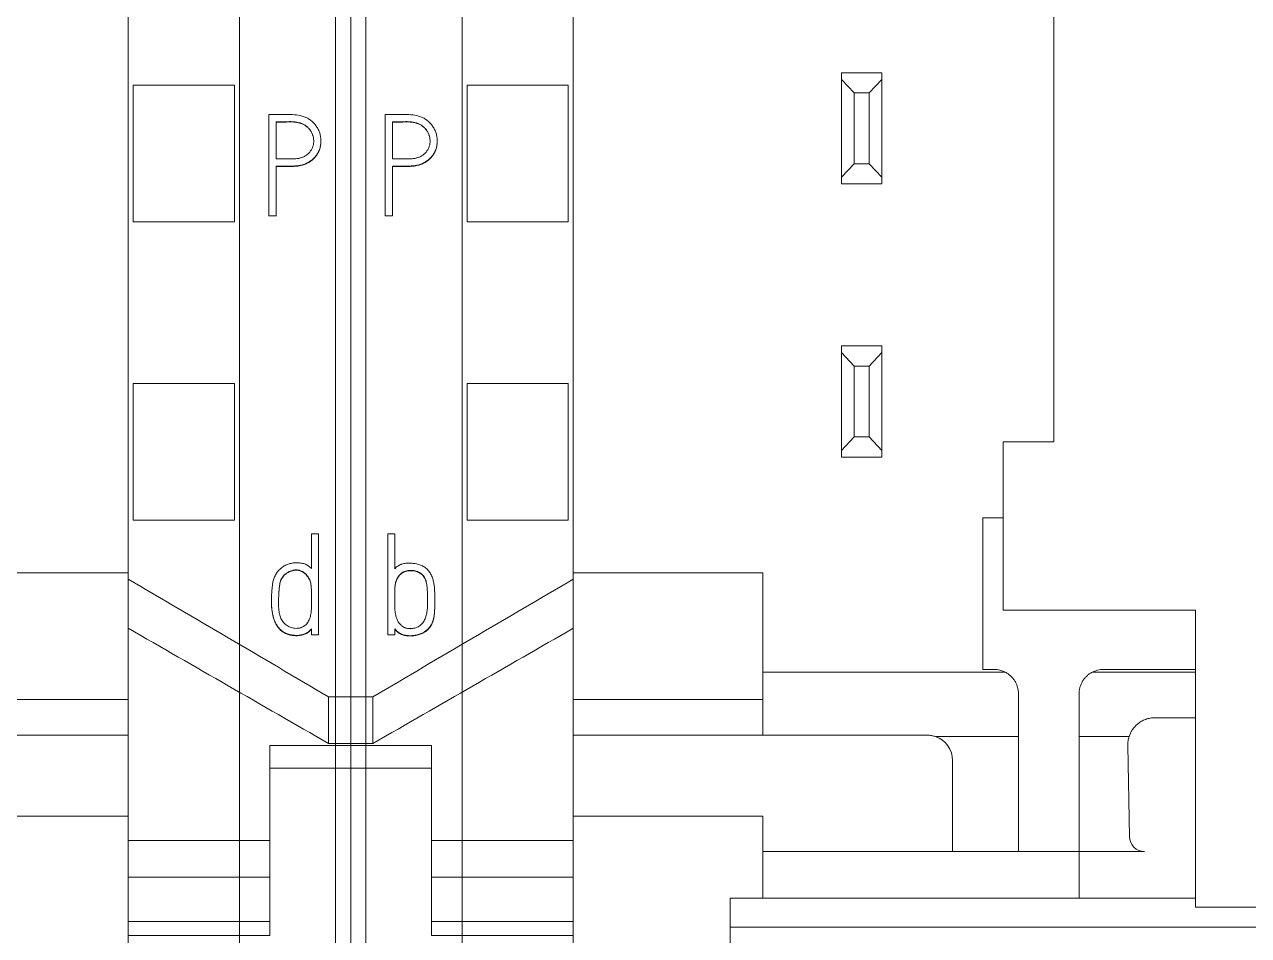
# Model space of a CAD drawing. Header units: millimetres. Extents: x 41350 to 54029, y 25852 to 34717.
# Drawn here: x 46940.77 to 46964.97, y 33437.44 to 33455.45 of the extents above; entities that cross this region are included whole.
import ezdxf

# ---------------------------------------------------------------- set-up
doc = ezdxf.new("R2010")
doc.units = ezdxf.units.MM
doc.set_wipeout_variables(frame=1)
doc.layers.add('! NO PLOT !', color=7, linetype='Continuous', true_color=0xff75dd, plot=False)
doc.layers.add('004-PI-DIN Šina', color=3, linetype='Continuous')
doc.layers.add('SI-ORMAR-Oprema', color=30, linetype='Continuous', lineweight=5)

# ---------------------------------------------------------------- blocks, each defined once
blk = doc.blocks.new('*U554')
at = {"layer": '004-PI-DIN Šina'}
for p, q in [((45.323, -50.15), (-241.3, -50.15)), ((45.323, -50.45), (-241.3, -50.45))]:
    blk.add_line(p, q, dxfattribs=at)
blk = doc.blocks.new('6ES7521-1BL00-0AB0')
blk.add_wipeout([(-17.4, 69.029), (17.4, 69.029), (17.4, -77.971), (-17.4, -77.971)]).dxf.layer = 'SI-ORMAR-Oprema'
blk.add_wipeout([(-17.4, 69.029), (17.4, 69.029), (17.4, -77.971), (-17.4, -77.971)]).dxf.layer = 'SI-ORMAR-Oprema'
at = {"layer": 'SI-ORMAR-Oprema'}
for p, q in [((-17.4, 56.709), (-17.4, -56.709)), ((17.4, 56.709), (17.4, -56.709)), ((-13, 54.429), (-13, -54.387)), ((13, -54.387), (13, 54.429)), ((-3.5, -51.671), (-3.5, 49.229)), ((-17.1, -10.221), (-17.1, -74.176)), ((-15.2, -10.221), (-15.2, -74.176)), ((15.2, -10.221), (15.2, -74.176)), ((17.1, -10.221), (17.1, -74.176)), ((-7.7, -44.371), (-6.9, -44.371)), ((-7.7, -44.505), (-7.7, -44.371)), ((-7.45, -44.771), (-7.7, -44.505)), ((-7.7, -46.438), (-7.7, -44.505)), ((-6.9, -44.505), (-7.15, -44.771)), ((-6.9, -44.371), (-6.9, -44.505)), ((-6.9, -44.505), (-6.9, -46.438)), ((-15.1, -47.317), (-15.1, -44.616)), ((-13.1, -44.616), (-15.1, -44.616)), ((-13.1, -47.317), (-13.1, -44.616)), ((13.1, -47.317), (13.1, -44.616)), ((13.1, -44.616), (15.1, -44.616)), ((15.1, -47.317), (15.1, -44.616)), ((-7.15, -44.771), (-7.45, -44.771)), ((-7.45, -44.771), (-7.45, -46.171)), ((-7.15, -46.171), (-7.15, -44.771)), ((-16.716, -45.199), (-16.716, -47.201)), ((15.784, -45.199), (15.784, -47.201)), ((-16.574, -46.076), (-16.574, -45.341)), ((15.926, -46.076), (15.926, -45.341)), ((-15.689, -45.727), (-15.689, -45.721)), ((16.811, -45.727), (16.811, -45.721)), ((-16.574, -47.201), (-16.574, -46.218)), ((-7.7, -46.438), (-7.45, -46.171)), ((-7.45, -46.171), (-7.15, -46.171)), ((-7.15, -46.171), (-6.9, -46.438)), ((15.926, -47.201), (15.926, -46.218)), ((-7.7, -46.571), (-7.7, -46.438)), ((-6.9, -46.438), (-6.9, -46.571)), ((-6.9, -46.571), (-7.7, -46.571)), ((-16.716, -47.201), (-16.574, -47.201)), ((-15.1, -47.321), (-15.1, -47.317)), ((-13.1, -47.317), (-15.1, -47.317)), ((-13.1, -47.321), (-15.1, -47.321)), ((-13.1, -47.321), (-13.1, -47.317)), ((13.1, -47.321), (13.1, -47.317)), ((13.1, -47.317), (15.1, -47.317)), ((13.1, -47.321), (15.1, -47.321)), ((15.1, -47.321), (15.1, -47.317)), ((15.784, -47.201), (15.784, -47.207)), ((15.784, -47.201), (15.926, -47.201)), ((15.926, -47.201), (15.926, -47.207)), ((-7.7, -49.771), (-6.9, -49.771)), ((-7.7, -49.905), (-7.7, -49.771)), ((-6.9, -49.771), (-6.9, -49.905)), ((-7.45, -50.171), (-7.7, -49.905)), ((-7.7, -51.838), (-7.7, -49.905)), ((-6.9, -49.905), (-7.15, -50.171)), ((-6.9, -49.905), (-6.9, -51.838)), ((-7.15, -50.171), (-7.45, -50.171)), ((-7.45, -50.171), (-7.45, -51.571)), ((-7.15, -51.571), (-7.15, -50.171)), ((-15.1, -53.219), (-15.1, -50.518)), ((-13.1, -50.518), (-15.1, -50.518)), ((-13.1, -53.219), (-13.1, -50.518)), ((13.1, -53.219), (13.1, -50.518)), ((13.1, -50.518), (15.1, -50.518)), ((15.1, -53.219), (15.1, -50.518)), ((-7.7, -51.838), (-7.45, -51.571)), ((-7.45, -51.571), (-7.15, -51.571)), ((-7.15, -51.571), (-6.9, -51.838)), ((-4.5, -51.671), (-3.5, -51.671)), ((-4.5, -54.996), (-4.5, -51.671)), ((-7.7, -51.971), (-7.7, -51.838)), ((-6.9, -51.971), (-7.7, -51.971)), ((-6.9, -51.838), (-6.9, -51.971)), ((-15.1, -53.221), (-15.1, -53.219)), ((-13.1, -53.219), (-15.1, -53.219)), ((-13.1, -53.221), (-15.1, -53.221)), ((-13.1, -53.221), (-13.1, -53.219)), ((-4.5, -53.171), (-4.9, -53.171)), ((-4.9, -53.171), (-4.9, -56.171)), ((13.1, -53.221), (13.1, -53.219)), ((13.1, -53.219), (15.1, -53.219)), ((13.1, -53.221), (15.1, -53.221)), ((15.1, -53.221), (15.1, -53.219)), ((-16.667, -55.486), (-16.667, -53.486)), ((-16.667, -53.486), (-16.528, -53.486)), ((-16.528, -53.486), (-16.528, -54.18)), ((16.622, -53.486), (16.622, -54.177)), ((16.763, -53.486), (16.622, -53.486)), ((16.763, -55.486), (16.763, -53.486)), ((-9.25, -54.257), (-13, -54.257)), ((-13, -54.387), (-13, -55.355)), ((-9.25, -54.257), (-9.25, -56.226)), ((9.25, -54.257), (13, -54.257)), ((13, -55.355), (13, -54.387)), ((-15.738, -54.861), (-15.738, -54.854)), ((15.831, -54.808), (15.831, -54.819)), ((-0.7, -54.996), (-4.5, -54.996)), ((-0.7, -60.871), (-0.7, -54.996)), ((-16.528, -55.366), (-16.528, -55.486)), ((-13, -55.355), (-13, -59.554)), ((13, -59.554), (13, -55.355)), ((16.622, -55.366), (16.622, -55.486)), ((-16.528, -55.486), (-16.667, -55.486)), ((16.622, -55.486), (16.763, -55.486)), ((-9.25, -57.471), (-9.25, -56.226)), ((-4.458, -56.226), (-9.25, -56.226)), ((-4.9, -56.171), (-4.68, -56.171)), ((-0.7, -56.226), (-2.742, -56.226)), ((-2.52, -56.171), (-0.7, -56.171)), ((-17.4, -56.709), (-17.4, -57.634)), ((-16.96, -56.709), (-17.4, -56.709)), ((-16.96, -57.634), (-16.96, -56.709)), ((-9.25, -56.764), (-13, -56.764)), ((-4.2, -57.499), (-4.2, -56.651)), ((-3, -56.651), (-3, -57.499)), ((9.25, -56.764), (13, -56.764)), ((16.96, -56.709), (16.96, -57.634)), ((17.4, -56.709), (16.96, -56.709)), ((17.4, -56.709), (17.4, -57.634)), ((-1.5, -57.125), (-0.7, -57.125)), ((-9.25, -57.471), (-13, -57.471)), ((-6, -57.471), (-9.25, -57.471)), ((-4.2, -57.499), (-5.837, -57.499)), ((-4.2, -59.771), (-4.2, -57.499)), ((-3, -57.499), (-3, -59.771)), ((-2.011, -57.499), (-3, -57.499)), ((9.25, -57.471), (13, -57.471)), ((-17.4, -57.634), (-17.4, -57.675)), ((-16.96, -57.634), (-17.4, -57.634)), ((-17.4, -58.121), (-17.4, -57.675)), ((-17.4, -57.675), (-15.8, -57.675)), ((-15.8, -57.675), (-15.8, -59.554)), ((-2.005, -59.477), (-2.037, -57.671)), ((15.8, -57.675), (15.8, -59.554)), ((15.8, -57.675), (17.4, -57.675)), ((17.4, -57.634), (16.96, -57.634)), ((17.4, -57.634), (17.4, -57.675)), ((17.4, -58.121), (17.4, -57.675)), ((-5.5, -59.771), (-5.5, -57.971)), ((-17.4, -58.121), (-17.4, -62.971)), ((-15.8, -58.121), (-17.4, -58.121)), ((15.8, -58.121), (17.4, -58.121)), ((17.4, -58.121), (17.4, -62.971)), ((-9.25, -59.071), (-13, -59.071)), ((-9.25, -59.771), (-9.25, -59.071)), ((9.25, -59.071), (13, -59.071)), ((-15.8, -59.554), (-15.8, -60.275)), ((-13, -59.554), (-15.8, -59.554)), ((-13, -59.554), (-13, -60.275)), ((-9.25, -60.693), (-9.25, -59.771)), ((-5.5, -59.771), (-9.25, -59.771)), ((-4.2, -59.771), (-5.5, -59.771)), ((-4.2, -59.771), (-3, -59.771)), ((-3, -60.693), (-3, -59.771)), ((-1.705, -59.771), (-3, -59.771)), ((13, -60.275), (13, -59.554)), ((15.8, -59.554), (13, -59.554)), ((15.8, -60.275), (15.8, -59.554)), ((-15.8, -60.275), (-15.8, -61.154)), ((-13, -60.275), (-15.8, -60.275)), ((-13, -60.275), (-13, -61.154)), ((13, -61.154), (13, -60.275)), ((15.8, -60.275), (13, -60.275)), ((15.8, -61.154), (15.8, -60.275)), ((-9.9, -60.693), (-9.9, -61.263)), ((-0.7, -60.693), (-9.9, -60.693)), ((0.7, -60.871), (-0.7, -60.871)), ((-15.8, -61.154), (-15.8, -61.432)), ((-13, -61.154), (-15.8, -61.154)), ((-13, -61.154), (-13, -61.432)), ((13, -61.432), (13, -61.154)), ((15.8, -61.154), (13, -61.154)), ((15.8, -61.432), (15.8, -61.154)), ((-13, -61.432), (-15.8, -61.432)), ((-13, -63.85), (-13, -61.432)), ((9.9, -61.263), (-9.9, -61.263)), ((-9.9, -63.271), (-9.9, -61.263)), ((13, -63.85), (13, -61.432)), ((15.8, -61.432), (13, -61.432))]:
    blk.add_line(p, q, dxfattribs=at)
for centre, radius, start, end in [((-4.68, -56.651), 0.48, 62.4533, 90), ((-2.52, -56.651), 0.48, 90, 117.5467), ((-6, -57.971), 0.5, 0, 71.0116), ((-1.705, -59.471), 0.3, 181, 270)]:
    blk.add_arc(centre, radius, start, end, dxfattribs=at)
for points, knots in [([(-16.574, -46.218), (-16.523, -46.218), (-16.471, -46.218), (-16.368, -46.218), (-16.316, -46.219), (-16.239, -46.218), (-16.213, -46.216), (-16.174, -46.213), (-16.161, -46.212), (-16.135, -46.209), (-16.123, -46.207), (-16.084, -46.2), (-16.059, -46.194), (-16.01, -46.178), (-15.986, -46.168), (-15.951, -46.15), (-15.94, -46.144), (-15.917, -46.131), (-15.907, -46.124), (-15.875, -46.102), (-15.855, -46.086), (-15.827, -46.059), (-15.817, -46.049), (-15.8, -46.03), (-15.792, -46.02), (-15.768, -45.989), (-15.755, -45.968), (-15.737, -45.933), (-15.732, -45.922), (-15.721, -45.898), (-15.717, -45.885), (-15.705, -45.848), (-15.699, -45.823), (-15.693, -45.785), (-15.692, -45.772), (-15.69, -45.746), (-15.689, -45.733), (-15.689, -45.694), (-15.691, -45.668), (-15.697, -45.63), (-15.7, -45.617), (-15.705, -45.592), (-15.709, -45.579), (-15.72, -45.542), (-15.73, -45.518), (-15.747, -45.483), (-15.753, -45.472), (-15.766, -45.45), (-15.773, -45.439), (-15.795, -45.406), (-15.811, -45.386), (-15.847, -45.349), (-15.866, -45.332), (-15.897, -45.308), (-15.907, -45.3), (-15.929, -45.286), (-15.94, -45.279), (-15.974, -45.261), (-15.997, -45.25), (-16.034, -45.237), (-16.046, -45.233), (-16.071, -45.225), (-16.084, -45.222), (-16.147, -45.208), (-16.198, -45.202), (-16.275, -45.198), (-16.301, -45.197), (-16.353, -45.197), (-16.405, -45.198), (-16.457, -45.199), (-16.508, -45.199), (-16.586, -45.2), (-16.664, -45.199), (-16.716, -45.199)], [0, 0, 0, 0, 0.0625, 0.0625, 0.125, 0.125, 0.15625, 0.15625, 0.171875, 0.171875, 0.1875, 0.1875, 0.21875, 0.21875, 0.25, 0.25, 0.265625, 0.265625, 0.28125, 0.28125, 0.3125, 0.3125, 0.328125, 0.328125, 0.34375, 0.34375, 0.375, 0.375, 0.390625, 0.390625, 0.40625, 0.40625, 0.4375, 0.4375, 0.453125, 0.453125, 0.46875, 0.46875, 0.5, 0.5, 0.515625, 0.515625, 0.53125, 0.53125, 0.5625, 0.5625, 0.578125, 0.578125, 0.59375, 0.59375, 0.625, 0.625, 0.65625, 0.65625, 0.671875, 0.671875, 0.6875, 0.6875, 0.71875, 0.71875, 0.734375, 0.734375, 0.75, 0.75, 0.8125, 0.8125, 0.84375, 0.84375, 0.875, 0.90625, 0.90625, 0.9375, 1, 1, 1, 1]), ([(15.926, -46.218), (15.977, -46.218), (16.029, -46.218), (16.132, -46.218), (16.184, -46.219), (16.261, -46.218), (16.287, -46.216), (16.326, -46.213), (16.339, -46.212), (16.365, -46.209), (16.377, -46.207), (16.416, -46.2), (16.441, -46.194), (16.49, -46.178), (16.514, -46.168), (16.549, -46.15), (16.56, -46.144), (16.583, -46.131), (16.593, -46.124), (16.625, -46.102), (16.645, -46.086), (16.673, -46.059), (16.683, -46.049), (16.7, -46.03), (16.708, -46.02), (16.732, -45.989), (16.745, -45.968), (16.763, -45.933), (16.768, -45.922), (16.779, -45.898), (16.783, -45.885), (16.795, -45.848), (16.801, -45.823), (16.807, -45.785), (16.808, -45.772), (16.81, -45.746), (16.811, -45.733), (16.811, -45.694), (16.809, -45.668), (16.803, -45.63), (16.8, -45.617), (16.795, -45.592), (16.791, -45.579), (16.78, -45.542), (16.77, -45.518), (16.753, -45.483), (16.747, -45.472), (16.734, -45.45), (16.727, -45.439), (16.705, -45.406), (16.689, -45.386), (16.653, -45.349), (16.634, -45.332), (16.603, -45.308), (16.593, -45.3), (16.571, -45.286), (16.56, -45.279), (16.526, -45.261), (16.503, -45.25), (16.466, -45.237), (16.454, -45.233), (16.429, -45.225), (16.416, -45.222), (16.353, -45.208), (16.302, -45.202), (16.225, -45.198), (16.199, -45.197), (16.147, -45.197), (16.095, -45.198), (16.043, -45.199), (15.992, -45.199), (15.914, -45.2), (15.836, -45.199), (15.784, -45.199)], [0, 0, 0, 0, 0.0625, 0.0625, 0.125, 0.125, 0.15625, 0.15625, 0.171875, 0.171875, 0.1875, 0.1875, 0.21875, 0.21875, 0.25, 0.25, 0.265625, 0.265625, 0.28125, 0.28125, 0.3125, 0.3125, 0.328125, 0.328125, 0.34375, 0.34375, 0.375, 0.375, 0.390625, 0.390625, 0.40625, 0.40625, 0.4375, 0.4375, 0.453125, 0.453125, 0.46875, 0.46875, 0.5, 0.5, 0.515625, 0.515625, 0.53125, 0.53125, 0.5625, 0.5625, 0.578125, 0.578125, 0.59375, 0.59375, 0.625, 0.625, 0.65625, 0.65625, 0.671875, 0.671875, 0.6875, 0.6875, 0.71875, 0.71875, 0.734375, 0.734375, 0.75, 0.75, 0.8125, 0.8125, 0.84375, 0.84375, 0.875, 0.90625, 0.90625, 0.9375, 1, 1, 1, 1]), ([(-16.574, -45.341), (-16.535, -45.34), (-16.497, -45.341), (-16.439, -45.341), (-16.419, -45.341), (-16.381, -45.34), (-16.361, -45.34), (-16.303, -45.338), (-16.264, -45.338), (-16.207, -45.342), (-16.187, -45.344), (-16.149, -45.35), (-16.13, -45.354), (-16.101, -45.363), (-16.092, -45.366), (-16.073, -45.373), (-16.064, -45.377), (-16.037, -45.389), (-16.019, -45.399), (-15.994, -45.415), (-15.986, -45.421), (-15.97, -45.433), (-15.962, -45.439), (-15.94, -45.458), (-15.926, -45.473), (-15.907, -45.495), (-15.901, -45.503), (-15.89, -45.52), (-15.885, -45.528), (-15.87, -45.554), (-15.861, -45.572), (-15.851, -45.6), (-15.848, -45.61), (-15.842, -45.629), (-15.84, -45.639), (-15.834, -45.668), (-15.832, -45.688), (-15.831, -45.717), (-15.831, -45.727), (-15.832, -45.747), (-15.832, -45.757), (-15.836, -45.787), (-15.841, -45.806), (-15.85, -45.834), (-15.853, -45.844), (-15.861, -45.862), (-15.865, -45.871), (-15.879, -45.898), (-15.89, -45.914), (-15.908, -45.938), (-15.914, -45.945), (-15.928, -45.96), (-15.935, -45.967), (-15.957, -45.987), (-15.973, -45.999), (-15.999, -46.015), (-16.007, -46.02), (-16.025, -46.029), (-16.034, -46.034), (-16.061, -46.045), (-16.08, -46.052), (-16.109, -46.06), (-16.119, -46.062), (-16.138, -46.066), (-16.148, -46.068), (-16.178, -46.072), (-16.198, -46.074), (-16.237, -46.076), (-16.257, -46.077), (-16.297, -46.077), (-16.336, -46.077), (-16.376, -46.077), (-16.416, -46.076), (-16.435, -46.076), (-16.495, -46.076), (-16.535, -46.076), (-16.574, -46.076)], [0, 0, 0, 0, 0.0625, 0.0625, 0.09375, 0.09375, 0.125, 0.125, 0.1875, 0.1875, 0.21875, 0.21875, 0.25, 0.25, 0.265625, 0.265625, 0.28125, 0.28125, 0.3125, 0.3125, 0.328125, 0.328125, 0.34375, 0.34375, 0.375, 0.375, 0.390625, 0.390625, 0.40625, 0.40625, 0.4375, 0.4375, 0.453125, 0.453125, 0.46875, 0.46875, 0.5, 0.5, 0.515625, 0.515625, 0.53125, 0.53125, 0.5625, 0.5625, 0.578125, 0.578125, 0.59375, 0.59375, 0.625, 0.625, 0.640625, 0.640625, 0.65625, 0.65625, 0.6875, 0.6875, 0.703125, 0.703125, 0.71875, 0.71875, 0.75, 0.75, 0.765625, 0.765625, 0.78125, 0.78125, 0.8125, 0.8125, 0.84375, 0.84375, 0.875, 0.90625, 0.90625, 0.9375, 0.9375, 1, 1, 1, 1]), ([(-15.831, -45.727), (-15.831, -45.724), (-15.831, -45.721), (-15.831, -45.708), (-15.832, -45.698), (-15.834, -45.678), (-15.835, -45.668), (-15.841, -45.639), (-15.846, -45.62), (-15.856, -45.592), (-15.86, -45.583), (-15.868, -45.565), (-15.881, -45.538), (-15.898, -45.514), (-15.916, -45.49), (-15.923, -45.483), (-15.937, -45.468), (-15.944, -45.462), (-15.966, -45.442), (-15.982, -45.43), (-16.006, -45.413), (-16.015, -45.408), (-16.032, -45.398), (-16.041, -45.394), (-16.068, -45.381), (-16.086, -45.374), (-16.124, -45.362), (-16.144, -45.357), (-16.183, -45.35), (-16.202, -45.348), (-16.261, -45.344), (-16.3, -45.344), (-16.359, -45.346), (-16.378, -45.346), (-16.418, -45.347), (-16.437, -45.347), (-16.496, -45.347), (-16.535, -45.346), (-16.574, -45.347)], [0, 0, 0, 0, 0.009533, 0.009533, 0.040485, 0.040485, 0.071437, 0.071437, 0.133342, 0.133342, 0.164294, 0.164294, 0.195246, 0.25715, 0.25715, 0.288102, 0.288102, 0.319054, 0.319054, 0.380958, 0.380958, 0.41191, 0.41191, 0.442862, 0.442862, 0.504767, 0.504767, 0.566671, 0.566671, 0.628575, 0.628575, 0.752383, 0.752383, 0.814287, 0.814287, 0.876192, 0.876192, 1, 1, 1, 1]), ([(15.926, -45.341), (15.965, -45.34), (16.003, -45.341), (16.061, -45.341), (16.081, -45.341), (16.119, -45.34), (16.139, -45.34), (16.197, -45.338), (16.236, -45.338), (16.293, -45.342), (16.313, -45.344), (16.351, -45.35), (16.37, -45.354), (16.399, -45.363), (16.408, -45.366), (16.427, -45.373), (16.436, -45.377), (16.463, -45.389), (16.481, -45.399), (16.506, -45.415), (16.514, -45.421), (16.53, -45.433), (16.538, -45.439), (16.56, -45.458), (16.574, -45.473), (16.593, -45.495), (16.599, -45.503), (16.61, -45.52), (16.615, -45.528), (16.63, -45.554), (16.639, -45.572), (16.649, -45.6), (16.652, -45.61), (16.658, -45.629), (16.66, -45.639), (16.666, -45.668), (16.668, -45.688), (16.669, -45.717), (16.669, -45.727), (16.668, -45.747), (16.668, -45.757), (16.664, -45.787), (16.659, -45.806), (16.65, -45.834), (16.647, -45.844), (16.639, -45.862), (16.635, -45.871), (16.621, -45.898), (16.61, -45.914), (16.592, -45.938), (16.586, -45.945), (16.572, -45.96), (16.565, -45.967), (16.543, -45.987), (16.527, -45.999), (16.501, -46.015), (16.493, -46.02), (16.475, -46.029), (16.466, -46.034), (16.439, -46.045), (16.42, -46.052), (16.391, -46.06), (16.381, -46.062), (16.362, -46.066), (16.352, -46.068), (16.322, -46.072), (16.302, -46.074), (16.263, -46.076), (16.243, -46.077), (16.203, -46.077), (16.164, -46.077), (16.124, -46.077), (16.084, -46.076), (16.065, -46.076), (16.005, -46.076), (15.965, -46.076), (15.926, -46.076)], [0, 0, 0, 0, 0.0625, 0.0625, 0.09375, 0.09375, 0.125, 0.125, 0.1875, 0.1875, 0.21875, 0.21875, 0.25, 0.25, 0.265625, 0.265625, 0.28125, 0.28125, 0.3125, 0.3125, 0.328125, 0.328125, 0.34375, 0.34375, 0.375, 0.375, 0.390625, 0.390625, 0.40625, 0.40625, 0.4375, 0.4375, 0.453125, 0.453125, 0.46875, 0.46875, 0.5, 0.5, 0.515625, 0.515625, 0.53125, 0.53125, 0.5625, 0.5625, 0.578125, 0.578125, 0.59375, 0.59375, 0.625, 0.625, 0.640625, 0.640625, 0.65625, 0.65625, 0.6875, 0.6875, 0.703125, 0.703125, 0.71875, 0.71875, 0.75, 0.75, 0.765625, 0.765625, 0.78125, 0.78125, 0.8125, 0.8125, 0.84375, 0.84375, 0.875, 0.90625, 0.90625, 0.9375, 0.9375, 1, 1, 1, 1]), ([(16.669, -45.727), (16.669, -45.724), (16.669, -45.721), (16.669, -45.708), (16.668, -45.698), (16.666, -45.678), (16.665, -45.668), (16.659, -45.639), (16.654, -45.62), (16.644, -45.592), (16.64, -45.583), (16.632, -45.565), (16.619, -45.538), (16.602, -45.514), (16.584, -45.49), (16.577, -45.483), (16.563, -45.468), (16.556, -45.462), (16.534, -45.442), (16.518, -45.43), (16.494, -45.413), (16.485, -45.408), (16.468, -45.398), (16.459, -45.394), (16.432, -45.381), (16.414, -45.374), (16.376, -45.362), (16.356, -45.357), (16.317, -45.35), (16.298, -45.348), (16.239, -45.344), (16.2, -45.344), (16.141, -45.346), (16.122, -45.346), (16.082, -45.347), (16.063, -45.347), (16.004, -45.347), (15.965, -45.346), (15.926, -45.347)], [0, 0, 0, 0, 0.009533, 0.009533, 0.040485, 0.040485, 0.071437, 0.071437, 0.133342, 0.133342, 0.164294, 0.164294, 0.195246, 0.25715, 0.25715, 0.288102, 0.288102, 0.319054, 0.319054, 0.380958, 0.380958, 0.41191, 0.41191, 0.442862, 0.442862, 0.504767, 0.504767, 0.566671, 0.566671, 0.628575, 0.628575, 0.752383, 0.752383, 0.814287, 0.814287, 0.876192, 0.876192, 1, 1, 1, 1]), ([(-15.689, -45.727), (-15.689, -45.752), (-15.691, -45.777), (-15.697, -45.815), (-15.699, -45.827), (-15.705, -45.853), (-15.709, -45.865), (-15.72, -45.903), (-15.73, -45.926), (-15.754, -45.972), (-15.767, -45.994), (-15.791, -46.025), (-15.799, -46.036), (-15.817, -46.055), (-15.826, -46.064), (-15.854, -46.091), (-15.874, -46.107), (-15.906, -46.13), (-15.917, -46.137), (-15.939, -46.15), (-15.95, -46.156), (-15.985, -46.174), (-16.009, -46.183), (-16.046, -46.196), (-16.059, -46.199), (-16.084, -46.205), (-16.097, -46.208), (-16.16, -46.22), (-16.212, -46.223), (-16.315, -46.226), (-16.367, -46.225), (-16.471, -46.224), (-16.522, -46.224), (-16.574, -46.224)], [0, 0, 0, 0, 0.065202, 0.065202, 0.098588, 0.098588, 0.131973, 0.131973, 0.198745, 0.198745, 0.265516, 0.265516, 0.298902, 0.298902, 0.332287, 0.332287, 0.399059, 0.399059, 0.432444, 0.432444, 0.46583, 0.46583, 0.532601, 0.532601, 0.565987, 0.565987, 0.599372, 0.599372, 0.732915, 0.732915, 0.866457, 0.866457, 1, 1, 1, 1]), ([(16.811, -45.727), (16.811, -45.752), (16.809, -45.777), (16.803, -45.815), (16.801, -45.827), (16.795, -45.853), (16.791, -45.865), (16.78, -45.903), (16.77, -45.926), (16.746, -45.972), (16.733, -45.994), (16.709, -46.025), (16.701, -46.036), (16.683, -46.055), (16.674, -46.064), (16.646, -46.091), (16.626, -46.107), (16.594, -46.13), (16.583, -46.137), (16.561, -46.15), (16.55, -46.156), (16.515, -46.174), (16.491, -46.183), (16.454, -46.196), (16.441, -46.199), (16.416, -46.205), (16.403, -46.208), (16.34, -46.22), (16.288, -46.223), (16.185, -46.226), (16.133, -46.225), (16.029, -46.224), (15.978, -46.224), (15.926, -46.224)], [0, 0, 0, 0, 0.065202, 0.065202, 0.098588, 0.098588, 0.131973, 0.131973, 0.198745, 0.198745, 0.265516, 0.265516, 0.298902, 0.298902, 0.332287, 0.332287, 0.399059, 0.399059, 0.432444, 0.432444, 0.46583, 0.46583, 0.532601, 0.532601, 0.565987, 0.565987, 0.599372, 0.599372, 0.732915, 0.732915, 0.866457, 0.866457, 1, 1, 1, 1]), ([(-16.528, -54.18), (-16.509, -54.16), (-16.489, -54.141), (-16.455, -54.117), (-16.443, -54.11), (-16.425, -54.1), (-16.418, -54.097), (-16.405, -54.092), (-16.399, -54.089), (-16.366, -54.078), (-16.338, -54.074), (-16.297, -54.07), (-16.283, -54.069), (-16.255, -54.069), (-16.241, -54.069), (-16.199, -54.07), (-16.172, -54.072), (-16.13, -54.077), (-16.116, -54.08), (-16.089, -54.085), (-16.075, -54.089), (-16.035, -54.101), (-16.009, -54.111), (-15.972, -54.13), (-15.96, -54.137), (-15.936, -54.152), (-15.925, -54.16), (-15.892, -54.186), (-15.873, -54.206), (-15.847, -54.238), (-15.838, -54.25), (-15.823, -54.274), (-15.81, -54.298), (-15.798, -54.324), (-15.788, -54.35), (-15.783, -54.363), (-15.77, -54.403), (-15.764, -54.43), (-15.753, -54.484), (-15.749, -54.512), (-15.744, -54.567), (-15.742, -54.595), (-15.74, -54.651), (-15.74, -54.679), (-15.739, -54.735), (-15.739, -54.763), (-15.738, -54.847), (-15.738, -54.903), (-15.74, -54.986), (-15.742, -55.014), (-15.746, -55.07), (-15.749, -55.097), (-15.756, -55.139), (-15.758, -55.152), (-15.765, -55.18), (-15.769, -55.193), (-15.782, -55.234), (-15.793, -55.259), (-15.813, -55.296), (-15.82, -55.309), (-15.836, -55.332), (-15.845, -55.343), (-15.872, -55.374), (-15.893, -55.393), (-15.927, -55.418), (-15.939, -55.426), (-15.963, -55.44), (-15.975, -55.447), (-16.001, -55.458), (-16.014, -55.464), (-16.041, -55.473), (-16.054, -55.477), (-16.095, -55.488), (-16.122, -55.494), (-16.177, -55.501), (-16.205, -55.503), (-16.262, -55.502), (-16.29, -55.5), (-16.331, -55.492), (-16.345, -55.489), (-16.372, -55.481), (-16.385, -55.476), (-16.411, -55.465), (-16.423, -55.458), (-16.441, -55.447), (-16.447, -55.443), (-16.459, -55.435), (-16.464, -55.431), (-16.492, -55.409), (-16.511, -55.389), (-16.528, -55.366)], [0, 0, 0, 0, 0.03125, 0.03125, 0.046875, 0.046875, 0.054688, 0.054688, 0.0625, 0.0625, 0.09375, 0.09375, 0.109375, 0.109375, 0.125, 0.125, 0.15625, 0.15625, 0.171875, 0.171875, 0.1875, 0.1875, 0.21875, 0.21875, 0.234375, 0.234375, 0.25, 0.25, 0.28125, 0.28125, 0.296875, 0.296875, 0.3125, 0.328125, 0.328125, 0.34375, 0.34375, 0.375, 0.375, 0.40625, 0.40625, 0.4375, 0.4375, 0.46875, 0.46875, 0.5, 0.5, 0.5625, 0.5625, 0.59375, 0.59375, 0.625, 0.625, 0.640625, 0.640625, 0.65625, 0.65625, 0.6875, 0.6875, 0.703125, 0.703125, 0.71875, 0.71875, 0.75, 0.75, 0.765625, 0.765625, 0.78125, 0.78125, 0.796875, 0.796875, 0.8125, 0.8125, 0.84375, 0.84375, 0.875, 0.875, 0.90625, 0.90625, 0.921875, 0.921875, 0.9375, 0.9375, 0.953125, 0.953125, 0.960938, 0.960938, 0.96875, 0.96875, 1, 1, 1, 1]), ([(16.622, -54.177), (16.604, -54.156), (16.584, -54.137), (16.556, -54.117), (16.55, -54.113), (16.538, -54.105), (16.532, -54.102), (16.514, -54.093), (16.501, -54.088), (16.474, -54.079), (16.461, -54.076), (16.434, -54.071), (16.42, -54.069), (16.393, -54.065), (16.379, -54.063), (16.352, -54.061), (16.338, -54.061), (16.297, -54.061), (16.269, -54.064), (16.228, -54.071), (16.215, -54.074), (16.188, -54.081), (16.174, -54.085), (16.148, -54.094), (16.135, -54.099), (16.11, -54.11), (16.098, -54.116), (16.074, -54.13), (16.062, -54.138), (16.039, -54.154), (16.018, -54.171), (15.997, -54.19), (15.978, -54.21), (15.969, -54.22), (15.951, -54.242), (15.943, -54.253), (15.927, -54.276), (15.92, -54.287), (15.906, -54.311), (15.9, -54.324), (15.888, -54.349), (15.883, -54.362), (15.87, -54.402), (15.864, -54.429), (15.857, -54.469), (15.855, -54.483), (15.852, -54.51), (15.851, -54.524), (15.848, -54.551), (15.847, -54.565), (15.844, -54.592), (15.842, -54.606), (15.839, -54.633), (15.838, -54.647), (15.836, -54.674), (15.835, -54.688), (15.833, -54.715), (15.833, -54.729), (15.832, -54.757), (15.832, -54.77), (15.831, -54.812), (15.831, -54.839), (15.833, -54.894), (15.835, -54.921), (15.84, -54.975), (15.843, -55.003), (15.852, -55.057), (15.857, -55.084), (15.877, -55.165), (15.896, -55.216), (15.935, -55.29), (15.95, -55.313), (15.984, -55.356), (16.003, -55.376), (16.034, -55.403), (16.045, -55.411), (16.068, -55.427), (16.079, -55.435), (16.103, -55.448), (16.116, -55.454), (16.141, -55.465), (16.154, -55.47), (16.194, -55.483), (16.221, -55.488), (16.275, -55.495), (16.303, -55.497), (16.344, -55.497), (16.358, -55.496), (16.386, -55.493), (16.399, -55.491), (16.426, -55.486), (16.44, -55.483), (16.466, -55.476), (16.48, -55.472), (16.505, -55.461), (16.517, -55.455), (16.541, -55.442), (16.552, -55.434), (16.574, -55.416), (16.584, -55.407), (16.604, -55.387), (16.613, -55.377), (16.622, -55.366)], [0, 0, 0, 0, 0.03125, 0.03125, 0.039062, 0.039062, 0.046875, 0.046875, 0.0625, 0.0625, 0.078125, 0.078125, 0.09375, 0.09375, 0.109375, 0.109375, 0.125, 0.125, 0.15625, 0.15625, 0.171875, 0.171875, 0.1875, 0.1875, 0.203125, 0.203125, 0.21875, 0.21875, 0.234375, 0.234375, 0.25, 0.265625, 0.265625, 0.28125, 0.28125, 0.296875, 0.296875, 0.3125, 0.3125, 0.328125, 0.328125, 0.34375, 0.34375, 0.375, 0.375, 0.390625, 0.390625, 0.40625, 0.40625, 0.421875, 0.421875, 0.4375, 0.4375, 0.453125, 0.453125, 0.46875, 0.46875, 0.484375, 0.484375, 0.5, 0.5, 0.53125, 0.53125, 0.5625, 0.5625, 0.59375, 0.59375, 0.625, 0.625, 0.6875, 0.6875, 0.71875, 0.71875, 0.75, 0.75, 0.765625, 0.765625, 0.78125, 0.78125, 0.796875, 0.796875, 0.8125, 0.8125, 0.84375, 0.84375, 0.875, 0.875, 0.890625, 0.890625, 0.90625, 0.90625, 0.921875, 0.921875, 0.9375, 0.9375, 0.953125, 0.953125, 0.96875, 0.96875, 0.984375, 0.984375, 1, 1, 1, 1]), ([(16.568, -54.357), (16.584, -54.384), (16.596, -54.413), (16.608, -54.459), (16.611, -54.474), (16.616, -54.505), (16.618, -54.521), (16.621, -54.552), (16.621, -54.568), (16.622, -54.599), (16.623, -54.646), (16.622, -54.693), (16.621, -54.787), (16.622, -54.85), (16.622, -54.944), (16.622, -54.976), (16.619, -55.022), (16.618, -55.038), (16.614, -55.069), (16.608, -55.099), (16.6, -55.13), (16.59, -55.159), (16.585, -55.174), (16.572, -55.203), (16.565, -55.217), (16.548, -55.244), (16.539, -55.257), (16.519, -55.28), (16.507, -55.291), (16.489, -55.306), (16.483, -55.311), (16.469, -55.319), (16.463, -55.323), (16.442, -55.334), (16.428, -55.341), (16.405, -55.348), (16.397, -55.35), (16.382, -55.353), (16.374, -55.354), (16.351, -55.357), (16.335, -55.358), (16.304, -55.357), (16.288, -55.356), (16.257, -55.35), (16.242, -55.346), (16.212, -55.337), (16.197, -55.331), (16.169, -55.318), (16.155, -55.31), (16.129, -55.293), (16.116, -55.283), (16.092, -55.263), (16.081, -55.252), (16.061, -55.228), (16.052, -55.216), (16.026, -55.176), (16.014, -55.147), (15.999, -55.102), (15.995, -55.087), (15.988, -55.056), (15.985, -55.041), (15.978, -54.995), (15.976, -54.964), (15.972, -54.902), (15.972, -54.871), (15.972, -54.808), (15.973, -54.777), (15.976, -54.714), (15.977, -54.683), (15.982, -54.621), (15.984, -54.59), (15.99, -54.528), (15.994, -54.497), (16.004, -54.451), (16.007, -54.436), (16.017, -54.406), (16.023, -54.391), (16.038, -54.363), (16.046, -54.35), (16.06, -54.331), (16.065, -54.325), (16.075, -54.313), (16.08, -54.307), (16.097, -54.29), (16.109, -54.28), (16.134, -54.261), (16.147, -54.252), (16.189, -54.23), (16.218, -54.219), (16.257, -54.21), (16.265, -54.208), (16.28, -54.205), (16.288, -54.204), (16.311, -54.202), (16.327, -54.202), (16.351, -54.204), (16.359, -54.205), (16.374, -54.207), (16.382, -54.209), (16.405, -54.215), (16.419, -54.221), (16.441, -54.231), (16.448, -54.234), (16.461, -54.242), (16.481, -54.255), (16.499, -54.27), (16.516, -54.287), (16.522, -54.293), (16.532, -54.305), (16.537, -54.311), (16.551, -54.33), (16.56, -54.343), (16.568, -54.357)], [0, 0, 0, 0, 0.03125, 0.03125, 0.046875, 0.046875, 0.0625, 0.0625, 0.078125, 0.078125, 0.09375, 0.125, 0.125, 0.1875, 0.1875, 0.21875, 0.21875, 0.234375, 0.234375, 0.25, 0.265625, 0.265625, 0.28125, 0.28125, 0.296875, 0.296875, 0.3125, 0.3125, 0.328125, 0.328125, 0.335938, 0.335938, 0.34375, 0.34375, 0.359375, 0.359375, 0.367188, 0.367188, 0.375, 0.375, 0.390625, 0.390625, 0.40625, 0.40625, 0.421875, 0.421875, 0.4375, 0.4375, 0.453125, 0.453125, 0.46875, 0.46875, 0.484375, 0.484375, 0.5, 0.5, 0.53125, 0.53125, 0.546875, 0.546875, 0.5625, 0.5625, 0.59375, 0.59375, 0.625, 0.625, 0.65625, 0.65625, 0.6875, 0.6875, 0.71875, 0.71875, 0.75, 0.75, 0.765625, 0.765625, 0.78125, 0.78125, 0.796875, 0.796875, 0.804688, 0.804688, 0.8125, 0.8125, 0.828125, 0.828125, 0.84375, 0.84375, 0.875, 0.875, 0.882813, 0.882813, 0.890625, 0.890625, 0.90625, 0.90625, 0.914063, 0.914063, 0.921875, 0.921875, 0.9375, 0.9375, 0.945313, 0.945313, 0.953125, 0.96875, 0.96875, 0.976563, 0.976563, 0.984375, 0.984375, 1, 1, 1, 1]), ([(-16.358, -54.243), (-16.344, -54.235), (-16.329, -54.23), (-16.299, -54.221), (-16.284, -54.217), (-16.26, -54.214), (-16.252, -54.213), (-16.236, -54.212), (-16.213, -54.211), (-16.189, -54.212), (-16.158, -54.215), (-16.142, -54.218), (-16.111, -54.226), (-16.096, -54.23), (-16.067, -54.242), (-16.053, -54.248), (-16.025, -54.264), (-16.012, -54.273), (-15.993, -54.287), (-15.987, -54.293), (-15.976, -54.304), (-15.97, -54.309), (-15.955, -54.328), (-15.946, -54.341), (-15.931, -54.369), (-15.925, -54.383), (-15.914, -54.413), (-15.909, -54.428), (-15.902, -54.458), (-15.899, -54.474), (-15.894, -54.505), (-15.892, -54.521), (-15.887, -54.568), (-15.886, -54.599), (-15.882, -54.694), (-15.88, -54.757), (-15.88, -54.852), (-15.88, -54.883), (-15.883, -54.946), (-15.885, -54.978), (-15.891, -55.025), (-15.893, -55.04), (-15.899, -55.072), (-15.902, -55.087), (-15.915, -55.133), (-15.925, -55.162), (-15.946, -55.204), (-15.954, -55.218), (-15.972, -55.245), (-15.981, -55.257), (-16.003, -55.28), (-16.015, -55.29), (-16.04, -55.31), (-16.054, -55.318), (-16.082, -55.333), (-16.096, -55.339), (-16.126, -55.35), (-16.142, -55.354), (-16.173, -55.36), (-16.188, -55.362), (-16.212, -55.364), (-16.22, -55.364), (-16.236, -55.364), (-16.244, -55.364), (-16.267, -55.362), (-16.283, -55.359), (-16.306, -55.353), (-16.314, -55.351), (-16.329, -55.345), (-16.336, -55.342), (-16.357, -55.332), (-16.37, -55.324), (-16.389, -55.309), (-16.396, -55.304), (-16.407, -55.294), (-16.413, -55.288), (-16.429, -55.271), (-16.439, -55.259), (-16.457, -55.233), (-16.465, -55.219), (-16.487, -55.177), (-16.498, -55.147), (-16.51, -55.102), (-16.513, -55.086), (-16.519, -55.055), (-16.521, -55.04), (-16.526, -54.993), (-16.528, -54.962), (-16.529, -54.9), (-16.529, -54.868), (-16.528, -54.806), (-16.528, -54.775), (-16.528, -54.712), (-16.528, -54.681), (-16.529, -54.619), (-16.529, -54.588), (-16.526, -54.526), (-16.523, -54.495), (-16.513, -54.449), (-16.508, -54.434), (-16.498, -54.404), (-16.492, -54.39), (-16.478, -54.362), (-16.47, -54.349), (-16.453, -54.323), (-16.443, -54.311), (-16.422, -54.288), (-16.41, -54.278), (-16.392, -54.263), (-16.385, -54.259), (-16.375, -54.252), (-16.372, -54.25), (-16.365, -54.246), (-16.361, -54.245), (-16.358, -54.243)], [0, 0, 0, 0, 0.015625, 0.015625, 0.03125, 0.03125, 0.039063, 0.039063, 0.046875, 0.0625, 0.0625, 0.078125, 0.078125, 0.09375, 0.09375, 0.109375, 0.109375, 0.125, 0.125, 0.132813, 0.132813, 0.140625, 0.140625, 0.15625, 0.15625, 0.171875, 0.171875, 0.1875, 0.1875, 0.203125, 0.203125, 0.21875, 0.21875, 0.25, 0.25, 0.3125, 0.3125, 0.34375, 0.34375, 0.375, 0.375, 0.390625, 0.390625, 0.40625, 0.40625, 0.4375, 0.4375, 0.453125, 0.453125, 0.46875, 0.46875, 0.484375, 0.484375, 0.5, 0.5, 0.515625, 0.515625, 0.53125, 0.53125, 0.546875, 0.546875, 0.554688, 0.554688, 0.5625, 0.5625, 0.578125, 0.578125, 0.585938, 0.585938, 0.59375, 0.59375, 0.609375, 0.609375, 0.617188, 0.617188, 0.625, 0.625, 0.640625, 0.640625, 0.65625, 0.65625, 0.6875, 0.6875, 0.703125, 0.703125, 0.71875, 0.71875, 0.75, 0.75, 0.78125, 0.78125, 0.8125, 0.8125, 0.84375, 0.84375, 0.875, 0.875, 0.90625, 0.90625, 0.921875, 0.921875, 0.9375, 0.9375, 0.953125, 0.953125, 0.96875, 0.96875, 0.984375, 0.984375, 0.992188, 0.992188, 0.996094, 0.996094, 1, 1, 1, 1]), ([(-16.358, -54.249), (-16.372, -54.256), (-16.386, -54.265), (-16.41, -54.284), (-16.422, -54.295), (-16.455, -54.33), (-16.472, -54.356), (-16.494, -54.399), (-16.499, -54.414), (-16.51, -54.444), (-16.514, -54.459), (-16.52, -54.49), (-16.523, -54.506), (-16.526, -54.538), (-16.527, -54.553), (-16.529, -54.601), (-16.528, -54.632), (-16.528, -54.695), (-16.528, -54.727), (-16.528, -54.79), (-16.528, -54.821), (-16.529, -54.867), (-16.529, -54.881), (-16.529, -54.894)], [0, 0, 0, 0, 0.067236, 0.067236, 0.134472, 0.134472, 0.268944, 0.268944, 0.33618, 0.33618, 0.403416, 0.403416, 0.470652, 0.470652, 0.537887, 0.537887, 0.672359, 0.672359, 0.806831, 0.806831, 0.941303, 0.941303, 1, 1, 1, 1]), ([(-15.88, -54.826), (-15.88, -54.823), (-15.88, -54.821), (-15.88, -54.756), (-15.882, -54.694), (-15.886, -54.6), (-15.887, -54.569), (-15.894, -54.507), (-15.899, -54.476), (-15.91, -54.43), (-15.915, -54.415), (-15.926, -54.386), (-15.933, -54.371), (-15.948, -54.344), (-15.957, -54.331), (-15.978, -54.307), (-15.989, -54.296), (-16.008, -54.282), (-16.014, -54.277), (-16.027, -54.269), (-16.034, -54.265), (-16.055, -54.254), (-16.069, -54.247), (-16.098, -54.236), (-16.113, -54.231), (-16.144, -54.224), (-16.159, -54.221), (-16.19, -54.218), (-16.206, -54.217), (-16.237, -54.218), (-16.253, -54.219), (-16.284, -54.224), (-16.299, -54.227), (-16.322, -54.234), (-16.333, -54.238), (-16.344, -54.242), (-16.351, -54.245), (-16.354, -54.247), (-16.358, -54.249)], [0, 0, 0, 0, 0.008133, 0.008133, 0.206507, 0.206507, 0.305693, 0.305693, 0.40488, 0.40488, 0.454473, 0.454473, 0.504067, 0.504067, 0.55366, 0.55366, 0.603253, 0.603253, 0.62805, 0.62805, 0.652847, 0.652847, 0.70244, 0.70244, 0.752033, 0.752033, 0.801627, 0.801627, 0.85122, 0.85122, 0.900813, 0.900813, 0.950407, 0.950407, 0.975203, 0.987602, 0.987602, 1, 1, 1, 1]), ([(16.568, -54.363), (16.552, -54.335), (16.533, -54.31), (16.505, -54.282), (16.499, -54.277), (16.487, -54.267), (16.481, -54.262), (16.462, -54.248), (16.448, -54.24), (16.427, -54.23), (16.419, -54.227), (16.404, -54.222), (16.397, -54.219), (16.374, -54.213), (16.359, -54.21), (16.335, -54.209), (16.327, -54.208), (16.311, -54.209), (16.303, -54.209), (16.28, -54.211), (16.264, -54.214), (16.234, -54.221), (16.218, -54.226), (16.189, -54.237), (16.175, -54.244), (16.154, -54.255), (16.147, -54.259), (16.134, -54.267), (16.127, -54.272), (16.108, -54.286), (16.085, -54.307), (16.064, -54.331), (16.05, -54.35), (16.046, -54.357), (16.038, -54.37), (16.034, -54.377), (16.023, -54.398), (16.017, -54.412), (16.007, -54.442), (16.003, -54.458), (15.994, -54.504), (15.99, -54.535), (15.984, -54.597), (15.979, -54.66), (15.976, -54.722), (15.973, -54.785), (15.972, -54.816), (15.972, -54.851), (15.972, -54.854), (15.972, -54.857)], [0, 0, 0, 0, 0.082662, 0.082662, 0.103327, 0.103327, 0.123993, 0.123993, 0.165323, 0.165323, 0.185989, 0.185989, 0.206654, 0.206654, 0.247985, 0.247985, 0.268651, 0.268651, 0.289316, 0.289316, 0.330647, 0.330647, 0.371978, 0.371978, 0.413309, 0.413309, 0.433974, 0.433974, 0.454639, 0.454639, 0.49597, 0.537301, 0.537301, 0.557967, 0.557967, 0.578632, 0.578632, 0.619963, 0.619963, 0.661294, 0.661294, 0.743955, 0.743955, 0.826617, 0.909279, 0.909279, 0.99194, 0.99194, 1, 1, 1, 1]), ([(16.623, -54.646), (16.623, -54.643), (16.623, -54.624), (16.622, -54.605), (16.621, -54.573), (16.62, -54.558), (16.617, -54.511), (16.612, -54.48), (16.6, -54.435), (16.595, -54.42), (16.586, -54.398), (16.582, -54.391), (16.575, -54.377), (16.572, -54.37), (16.568, -54.363)], [0, 0, 0, 0, 0.036299, 0.196916, 0.196916, 0.357533, 0.357533, 0.678766, 0.678766, 0.839383, 0.839383, 0.919692, 0.919692, 1, 1, 1, 1]), ([(16.622, -55.373), (16.604, -55.394), (16.585, -55.414), (16.557, -55.436), (16.552, -55.44), (16.54, -55.448), (16.534, -55.452), (16.516, -55.462), (16.504, -55.468), (16.478, -55.478), (16.465, -55.483), (16.438, -55.49), (16.424, -55.493), (16.397, -55.498), (16.383, -55.5), (16.356, -55.502), (16.342, -55.503), (16.314, -55.503), (16.301, -55.503), (16.273, -55.501), (16.259, -55.5), (16.218, -55.494), (16.191, -55.488), (16.152, -55.475), (16.139, -55.471), (16.114, -55.46), (16.101, -55.453), (16.065, -55.433), (16.042, -55.416), (16.011, -55.389), (16.001, -55.38), (15.982, -55.36), (15.973, -55.349), (15.948, -55.316), (15.933, -55.292), (15.914, -55.255), (15.908, -55.243), (15.896, -55.217), (15.891, -55.204), (15.877, -55.165), (15.869, -55.139), (15.856, -55.085), (15.851, -55.058), (15.843, -55.004), (15.839, -54.976), (15.834, -54.921), (15.833, -54.894), (15.832, -54.85), (15.831, -54.835), (15.831, -54.819)], [0, 0, 0, 0, 0.064224, 0.064224, 0.08028, 0.08028, 0.096336, 0.096336, 0.128448, 0.128448, 0.16056, 0.16056, 0.192672, 0.192672, 0.224784, 0.224784, 0.256896, 0.256896, 0.289008, 0.289008, 0.32112, 0.32112, 0.385344, 0.385344, 0.417456, 0.417456, 0.449568, 0.449568, 0.513792, 0.513792, 0.545904, 0.545904, 0.578016, 0.578016, 0.64224, 0.64224, 0.674352, 0.674352, 0.706464, 0.706464, 0.770688, 0.770688, 0.834912, 0.834912, 0.899136, 0.899136, 0.96336, 0.96336, 1, 1, 1, 1]), ([(-16.528, -55.373), (-16.511, -55.395), (-16.492, -55.415), (-16.459, -55.441), (-16.448, -55.449), (-16.424, -55.464), (-16.411, -55.471), (-16.386, -55.482), (-16.373, -55.487), (-16.346, -55.495), (-16.332, -55.498), (-16.291, -55.506), (-16.263, -55.508), (-16.207, -55.509), (-16.179, -55.507), (-16.123, -55.5), (-16.096, -55.495), (-16.056, -55.484), (-16.043, -55.48), (-16.016, -55.471), (-16.003, -55.466), (-15.965, -55.448), (-15.941, -55.434), (-15.907, -55.41), (-15.896, -55.401), (-15.875, -55.382), (-15.865, -55.372), (-15.837, -55.34), (-15.821, -55.318), (-15.801, -55.281), (-15.795, -55.268), (-15.784, -55.242), (-15.779, -55.229), (-15.765, -55.19), (-15.759, -55.163), (-15.752, -55.121), (-15.75, -55.107), (-15.746, -55.079), (-15.745, -55.065), (-15.742, -55.024), (-15.741, -54.996), (-15.74, -54.966), (-15.74, -54.965), (-15.74, -54.963)], [0, 0, 0, 0, 0.071147, 0.071147, 0.10672, 0.10672, 0.142293, 0.142293, 0.177866, 0.177866, 0.21344, 0.21344, 0.284586, 0.284586, 0.355733, 0.355733, 0.426879, 0.426879, 0.462452, 0.462452, 0.498026, 0.498026, 0.569172, 0.569172, 0.604745, 0.604745, 0.640319, 0.640319, 0.711465, 0.711465, 0.747039, 0.747039, 0.782612, 0.782612, 0.853758, 0.853758, 0.889332, 0.889332, 0.924905, 0.924905, 0.996051, 0.996051, 1, 1, 1, 1]), ([(-4.2, -56.651), (-4.2, -56.63), (-4.201, -56.609), (-4.207, -56.566), (-4.211, -56.545), (-4.22, -56.514), (-4.223, -56.503), (-4.231, -56.483), (-4.235, -56.472), (-4.247, -56.442), (-4.257, -56.423), (-4.274, -56.395), (-4.28, -56.386), (-4.293, -56.368), (-4.299, -56.359), (-4.32, -56.333), (-4.335, -56.317), (-4.367, -56.287), (-4.384, -56.273), (-4.41, -56.254), (-4.42, -56.248), (-4.439, -56.236), (-4.448, -56.231), (-4.458, -56.226)], [0, 0, 0, 0, 0.125, 0.125, 0.25, 0.25, 0.3125, 0.3125, 0.375, 0.375, 0.5, 0.5, 0.5625, 0.5625, 0.625, 0.625, 0.75, 0.75, 0.875, 0.875, 0.9375, 0.9375, 1, 1, 1, 1]), ([(-2.742, -56.226), (-2.761, -56.236), (-2.78, -56.247), (-2.807, -56.266), (-2.816, -56.273), (-2.833, -56.287), (-2.841, -56.294), (-2.865, -56.317), (-2.88, -56.333), (-2.9, -56.358), (-2.907, -56.367), (-2.92, -56.385), (-2.926, -56.394), (-2.954, -56.442), (-2.971, -56.481), (-2.985, -56.534), (-2.988, -56.544), (-2.992, -56.566), (-2.994, -56.576), (-2.999, -56.609), (-3, -56.63), (-3, -56.651)], [0, 0, 0, 0, 0.125, 0.125, 0.1875, 0.1875, 0.25, 0.25, 0.375, 0.375, 0.4375, 0.4375, 0.5, 0.5, 0.75, 0.75, 0.8125, 0.8125, 0.875, 0.875, 1, 1, 1, 1]), ([(-2.011, -57.499), (-2.004, -57.477), (-1.996, -57.455), (-1.98, -57.422), (-1.974, -57.411), (-1.962, -57.389), (-1.955, -57.378), (-1.941, -57.356), (-1.934, -57.345), (-1.917, -57.324), (-1.908, -57.314), (-1.89, -57.293), (-1.88, -57.283), (-1.86, -57.264), (-1.849, -57.254), (-1.816, -57.227), (-1.792, -57.211), (-1.753, -57.188), (-1.739, -57.181), (-1.712, -57.169), (-1.697, -57.163), (-1.668, -57.152), (-1.653, -57.147), (-1.624, -57.139), (-1.608, -57.136), (-1.563, -57.128), (-1.532, -57.125), (-1.5, -57.125)], [0, 0, 0, 0, 0.125, 0.125, 0.1875, 0.1875, 0.25, 0.25, 0.3125, 0.3125, 0.375, 0.375, 0.4375, 0.4375, 0.5, 0.5, 0.625, 0.625, 0.6875, 0.6875, 0.75, 0.75, 0.8125, 0.8125, 0.875, 0.875, 1, 1, 1, 1]), ([(-5.837, -57.499), (-5.863, -57.49), (-5.889, -57.483), (-5.943, -57.474), (-5.972, -57.471), (-6, -57.471)], [0, 0, 0, 0, 0.5, 0.5, 1, 1, 1, 1]), ([(-2.037, -57.671), (-2.037, -57.642), (-2.035, -57.613), (-2.027, -57.556), (-2.02, -57.527), (-2.011, -57.499)], [0, 0, 0, 0, 0.5, 0.5, 1, 1, 1, 1])]:
    blk.add_open_spline(points, degree=3, knots=knots, dxfattribs=at)
for points in [[(-16.96, -56.709), (-15.64, -55.935), (-14.32, -55.161), (-13, -54.387)], [(13, -54.387), (14.32, -55.161), (15.64, -55.935), (16.96, -56.709)], [(-13, -55.355), (-14.32, -56.115), (-15.64, -56.874), (-16.96, -57.634)], [(16.96, -57.634), (15.64, -56.874), (14.32, -56.115), (13, -55.355)]]:
    blk.add_open_spline(points, degree=3, dxfattribs=at)

msp = doc.modelspace()

# ---------------------------------------------------------------- block references
at = {"layer": '! NO PLOT !'}
msp.add_blockref('*U554', (47115.697, 33496.678), dxfattribs=at)

# ---------------------------------------------------------------- next in the draw order: block references
msp.add_blockref('6ES7521-1BL00-0AB0', (46964.62, 33498.868), dxfattribs=at)

# ---------------------------------------------------------------- next in the draw order: block references
msp.add_blockref('6ES7521-1BL00-0AB0', (46929.82, 33498.868), dxfattribs=at)

doc.saveas('drawing.dxf')
